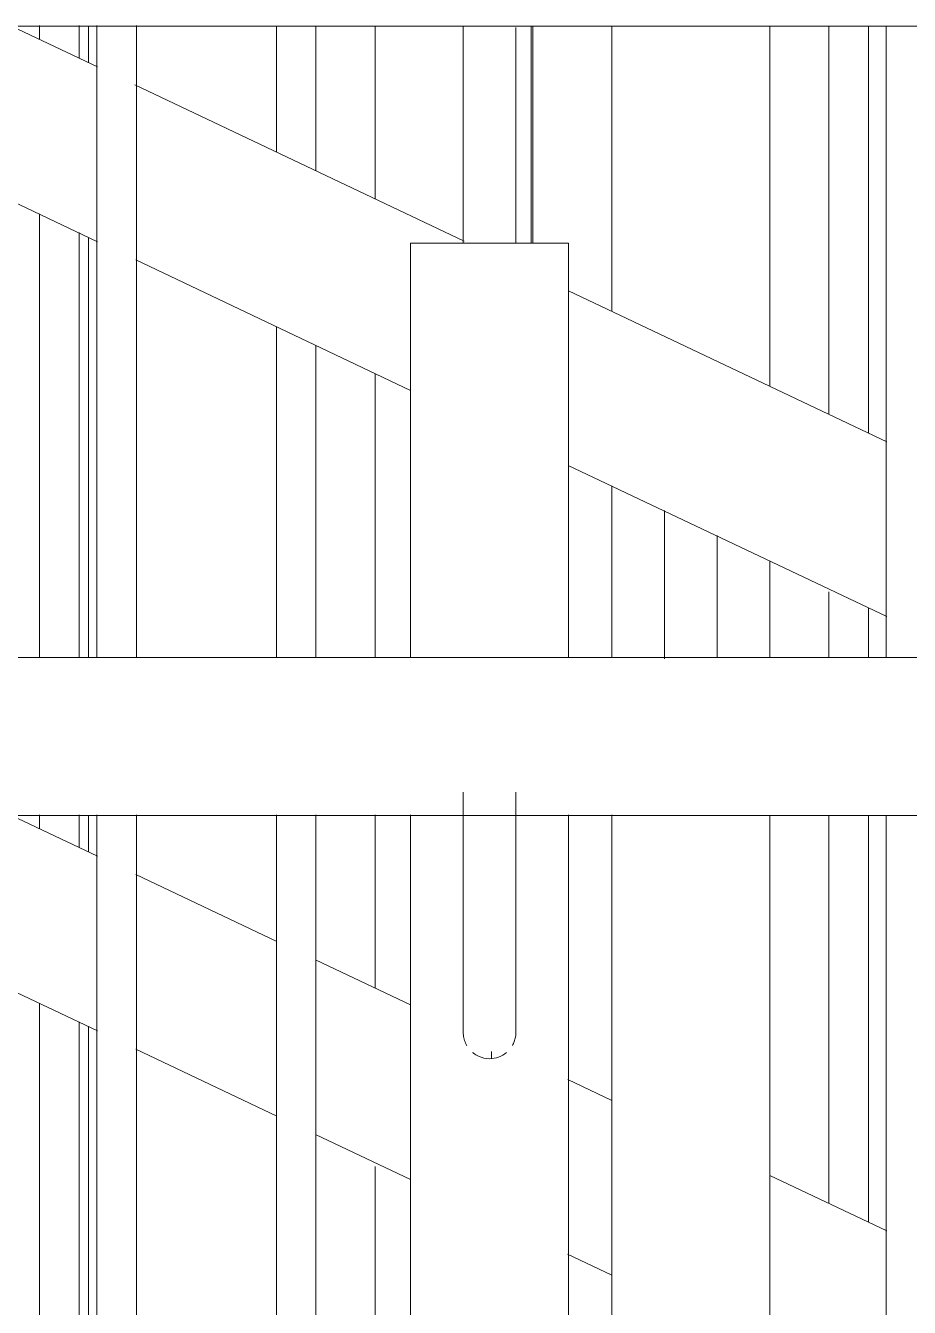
# Model space of a CAD drawing. Header units: millimetres. Extents: x -515342 to 330399, y -224905 to 507333.
# Drawn here: x 202834.4 to 203058.3, y -51265.9 to -50941 of the extents above; entities that cross this region are included whole.
import ezdxf

# ---------------------------------------------------------------- set-up
doc = ezdxf.new("R2010")
doc.units = ezdxf.units.MM
doc.layers.get('0').update_dxf_attribs({"lineweight": 0})
doc.layers.add('Ограждение', color=7, linetype='Continuous', lineweight=0)
doc.layers.add('Стены штриховка поверхности', color=7, linetype='Continuous', lineweight=0)

# ---------------------------------------------------------------- blocks, each defined once
blk = doc.blocks.new('Ограждение - АР_Ограждение_Балясина_10-V28-Фасад Д-А_')
at = {"layer": 'Ограждение'}
for p, q in [((7449.5, 28), (7449.5, 188.09)), ((7449.5, -672), (7449.5, -11.91))]:
    blk.add_line(p, q, dxfattribs=at)
blk = doc.blocks.new('Ограждение - АР_Ограждение_Балясина_10-V29-Фасад Д-А_')
at = {"layer": 'Ограждение'}
for p, q in [((7359.5, 188.11), (7359.5, 133)), ((7349.5, -73.58), (7349.5, -71.85))]:
    blk.add_line(p, q, dxfattribs=at)
blk = doc.blocks.new('Ограждение - АР_Ограждение_Балясина_10-V30-Фасад Д-А_')
at = {"layer": 'Ограждение'}
for p, q in [((7249.5, 28), (7249.5, 188.15)), ((7259.5, 188.15), (7259.5, 28)), ((7249.5, -672), (7249.5, -11.85)), ((7259.5, -11.85), (7259.5, -672))]:
    blk.add_line(p, q, dxfattribs=at)
blk = doc.blocks.new('Ограждение - Ограждение-9706166-Фасад Д-А_')
for name in ['Ограждение - АР_Ограждение_Балясина_10-V30-Фасад Д-А_', 'Ограждение - АР_Ограждение_Балясина_10-V29-Фасад Д-А_', 'Ограждение - АР_Ограждение_Балясина_10-V28-Фасад Д-А_']:
    blk.add_blockref(name, (0, 0))
blk = doc.blocks.new('Тип перил - Перила_Внутренний_-9706296-Фасад Д-А_')
at = {"layer": 'Ограждение'}
for p, q in [((7249.63, 177.68), (7227.89, 188)), ((7342.57, 133.53), (7259.15, 173.15)), ((7174.32, 169.17), (7249.63, 133.39)), ((7259.37, 128.76), (7329, 95.69)), ((7449.63, 82.68), (7368.99, 120.98)), ((7368.95, 76.71), (7449.63, 38.39))]:
    blk.add_line(p, q, dxfattribs=at)
blk = doc.blocks.new('Ограждение - АР_Ограждение_Балясина_10-V38-Фасад Д-А_')
at = {"layer": 'Ограждение'}
for p, q in [((7435, 188.09), (7435, 89.62)), ((7445, 84.87), (7445, 188.09)), ((7435, 44.67), (7435, 28)), ((7445, 28), (7445, 40.6)), ((7435, -11.91), (7435, -110.38)), ((7445, -115.13), (7445, -11.91))]:
    blk.add_line(p, q, dxfattribs=at)
blk = doc.blocks.new('Ограждение - АР_Ограждение_Балясина_D40 доп поручень 700_900-10240715-Фасад Д-А_')
at = {"layer": 'Ограждение'}
for p, q in [((7320, 188.13), (7320, 144.25)), ((7360, 133), (7360, 188.11)), ((7320, 100.03), (7320, 28)), ((7320, -11.87), (7320, -55.75)), ((7320, -100.96), (7320, -672))]:
    blk.add_line(p, q, dxfattribs=at)
blk = doc.blocks.new('Ограждение - АР_Ограждение_Балясина_10-V39-Фасад Д-А_')
at = {"layer": 'Ограждение'}
for p, q in [((7235, 188.15), (7235, 184.62)), ((7245, 179.87), (7245, 188.15)), ((7235, 140.44), (7235, 28)), ((7245, 28), (7245, 135.69)), ((7235, -11.85), (7235, -15.38)), ((7245, -20.13), (7245, -11.85)), ((7235, -59.56), (7235, -672)), ((7245, -672), (7245, -64.31))]:
    blk.add_line(p, q, dxfattribs=at)
blk = doc.blocks.new('Ограждение - Ограждение-9707695-Фасад Д-А_')
for name in ['Ограждение - АР_Ограждение_Балясина_10-V39-Фасад Д-А_', 'Ограждение - АР_Ограждение_Балясина_D40 доп поручень 700_900-10240715-Фасад Д-А_', 'Ограждение - АР_Ограждение_Балясина_10-V38-Фасад Д-А_']:
    blk.add_blockref(name, (0, 0))
blk = doc.blocks.new('Тип перил - Перила_Внутренний_-9707720-Фасад Д-А_')
at = {"layer": 'Ограждение'}
for p, q in [((7249.63, -22.32), (7227.89, -12)), ((7295.13, -43.93), (7259.37, -26.95)), ((7204.87, -45.35), (7249.63, -66.61)), ((7329, -60.03), (7304.87, -48.57)), ((7259.37, -71.24), (7295.13, -88.22)), ((7380, -84.25), (7368.82, -78.94)), ((7304.87, -92.85), (7329, -104.31)), ((7449.63, -117.32), (7420, -103.25)), ((7368.78, -123.21), (7380, -128.53))]:
    blk.add_line(p, q, dxfattribs=at)
blk = doc.blocks.new('Ограждение - АР_Ограждение_Балясина_10-V51-Фасад Д-А_')
at = {"layer": 'Ограждение'}
for p, q in [((7295, 156.13), (7295, 188.14)), ((7305, 188.13), (7305, 151.38)), ((7295, 28), (7295, 111.94)), ((7305, 107.18), (7305, 28)), ((7295, -672), (7295, -11.86)), ((7305, -11.87), (7305, -672))]:
    blk.add_line(p, q, dxfattribs=at)
blk = doc.blocks.new('Ограждение - АР_Ограждение_Балясина_D40_900-V52-Фасад Д-А_')
at = {"layer": 'Ограждение'}
for p, q in [((7380, 115.75), (7380, 188.11)), ((7420, 188.1), (7420, 96.75)), ((7380, 28), (7380, 71.53)), ((7393.33, 36.25), (7393.33, 65.29)), ((7406.67, 58.95), (7406.67, 36.25)), ((7420, 52.51), (7420, 28)), ((7380, -672), (7380, -11.89)), ((7420, -11.9), (7420, -672))]:
    blk.add_line(p, q, dxfattribs=at)
at = {"layer": 'Ограждение', "flags": 128}
for points in [[(7393.33, 27.65), (7393.33, 28.8), (7393.33, 29.97), (7393.33, 31.15), (7393.33, 32.34), (7393.33, 33.53), (7393.33, 34.73), (7393.33, 35.93), (7393.33, 36.25)], [(7406.67, 36.25), (7406.67, 35.05), (7406.67, 33.85), (7406.67, 32.66), (7406.67, 31.47), (7406.67, 30.29), (7406.67, 29.12), (7406.67, 27.96)]]:
    blk.add_lwpolyline(points, dxfattribs=at)
blk = doc.blocks.new('Ограждение - АР_Ограждение_Балясина_10-V53-Фасад Д-А_')
at = {"layer": 'Ограждение'}
for p, q in [((7295, 156.13), (7295, 188.14)), ((7305, 188.13), (7305, 151.38)), ((7295, 28), (7295, 111.94)), ((7305, 107.18), (7305, 28)), ((7295, -672), (7295, -11.86)), ((7305, -11.87), (7305, -672))]:
    blk.add_line(p, q, dxfattribs=at)
blk = doc.blocks.new('Ограждение - Ограждение-9707916-Фасад Д-А_')
for name in ['Ограждение - АР_Ограждение_Балясина_10-V51-Фасад Д-А_', 'Ограждение - АР_Ограждение_Балясина_10-V53-Фасад Д-А_', 'Ограждение - АР_Ограждение_Балясина_D40_900-V52-Фасад Д-А_']:
    blk.add_blockref(name, (0, 0))
blk = doc.blocks.new('Ограждение - АР_Ограждение_Балясина_D40 доп поручень 700-V88-Фасад Д-А_')
at = {"layer": 'Ограждение'}
for p, q in [((7342.33, 133), (7342.33, 181.33)), ((7355.67, 181.33), (7355.67, 133)), ((7329, 28), (7329, 133)), ((7349, 133), (7329, 133)), ((7369, 133), (7349, 133)), ((7369, 133), (7369, 28)), ((7342.33, -40.33), (7342.33, -6.14)), ((7355.67, -6.14), (7355.67, -40.33)), ((7329, -672), (7329, -11.88)), ((7369, -11.89), (7369, -672))]:
    blk.add_line(p, q, dxfattribs=at)
at = {"layer": 'Ограждение', "flags": 128}
for points in [[(7342.33, 187.95), (7342.33, 186.91), (7342.33, 185.87), (7342.33, 184.81), (7342.33, 183.75), (7342.33, 182.69), (7342.33, 181.62), (7342.33, 181.33)], [(7355.67, 181.33), (7355.67, 182.4), (7355.67, 183.46), (7355.67, 184.53), (7355.67, 185.58), (7355.67, 186.63), (7355.67, 187.67)], [(7342.33, -67), (7342.33, -66.98), (7342.33, -66.91), (7342.33, -66.81), (7342.33, -66.66), (7342.33, -66.47), (7342.33, -66.24), (7342.33, -65.96), (7342.33, -65.65), (7342.33, -65.29), (7342.33, -64.89), (7342.33, -64.46), (7342.33, -63.99), (7342.33, -63.48), (7342.33, -62.93), (7342.33, -62.34), (7342.33, -61.72), (7342.33, -61.07), (7342.33, -60.38), (7342.33, -59.66), (7342.33, -58.91), (7342.33, -58.13), (7342.33, -57.32), (7342.33, -56.49), (7342.33, -55.63), (7342.33, -54.74), (7342.33, -53.83), (7342.33, -52.9), (7342.33, -51.95), (7342.33, -50.98), (7342.33, -50), (7342.33, -48.99), (7342.33, -47.98), (7342.33, -46.95), (7342.33, -45.91), (7342.33, -44.87), (7342.33, -43.81), (7342.33, -42.75), (7342.33, -41.69), (7342.33, -40.62), (7342.33, -40.33)], [(7355.67, -40.33), (7355.67, -41.4), (7355.67, -42.46), (7355.67, -43.53), (7355.67, -44.58), (7355.67, -45.63), (7355.67, -46.67), (7355.67, -47.7), (7355.67, -48.72), (7355.67, -49.73), (7355.67, -50.72), (7355.67, -51.69), (7355.67, -52.65), (7355.67, -53.58), (7355.67, -54.5), (7355.67, -55.39), (7355.67, -56.26), (7355.67, -57.1), (7355.67, -57.92), (7355.67, -58.7), (7355.67, -59.46), (7355.67, -60.19), (7355.67, -60.89), (7355.67, -61.55), (7355.67, -62.18), (7355.67, -62.77), (7355.67, -63.33), (7355.67, -63.85), (7355.67, -64.34), (7355.67, -64.78), (7355.67, -65.19), (7355.67, -65.55), (7355.67, -65.88), (7355.67, -66.17), (7355.67, -66.41), (7355.67, -66.61), (7355.67, -66.77), (7355.67, -66.89), (7355.67, -66.97), (7355.67, -67)]]:
    blk.add_lwpolyline(points, dxfattribs=at)
at = {"layer": 'Ограждение'}
for points, knots in [([(7342.35, -66.56), (7342.34, -66.8), (7342.33, -67.3), (7342.4, -68.03), (7342.6, -68.96), (7342.91, -69.75), (7343.19, -70.26), (7343.23, -70.35)], [0.4791667, 0.4791667, 0.4791667, 0.4791667, 0.5138889, 0.5486111, 0.5833333, 0.6527778, 0.6666667, 0.6666667, 0.6666667, 0.6666667]), ([(7354.77, -70.34), (7354.96, -70.01), (7355.29, -69.3), (7355.56, -68.31), (7355.66, -67.45), (7355.67, -66.85), (7355.65, -66.5), (7355.64, -66.4)], [0.3333333, 0.3333333, 0.3333333, 0.3333333, 0.3888889, 0.4444444, 0.4791667, 0.5138889, 0.5283723, 0.5283723, 0.5283723, 0.5283723]), ([(7344.71, -72.1), (7344.78, -72.16), (7345.23, -72.53), (7346.58, -73.35), (7347.99, -73.65), (7349, -73.67)], [0.7777778, 0.7777778, 0.7777778, 0.7777778, 0.7916667, 0.8611111, 1, 1, 1, 1])]:
    blk.add_open_spline(points, degree=3, knots=knots, dxfattribs=at)
blk.add_open_spline([(7349, -73.67), (7349.81, -73.66), (7351.33, -73.39), (7352.7, -72.6), (7353.29, -72.1)], degree=3, dxfattribs=at)
blk = doc.blocks.new('Ограждение - Ограждение-9972903-Фасад Д-А_')
blk.add_blockref('Ограждение - АР_Ограждение_Балясина_D40 доп поручень 700-V88-Фасад Д-А_', (0, 0))
blk = doc.blocks.new('Тип верхнего поручня - Верхний поручень_Внутренний_-9972950-Фасад Д-А_')
at = {"layer": 'Ограждение'}
blk.add_line((6848.97, 188), (7719, 188), dxfattribs=at)
blk = doc.blocks.new('Тип перил - Перила_Внутренний_-9972971-Фасад Д-А_')
at = {"layer": 'Ограждение'}
for p, q in [((7719, 28), (6849, 28)), ((6849, -12), (7719, -12))]:
    blk.add_line(p, q, dxfattribs=at)
blk = doc.blocks.new('Ограждение - АР_Ограждение_Балясина_10-V113-Фасад Д-А_')
at = {"layer": 'Ограждение'}
for p, q in [((7295, 156.13), (7295, 188.14)), ((7305, 188.13), (7305, 151.38)), ((7295, 28), (7295, 111.94)), ((7305, 107.18), (7305, 28)), ((7295, -672), (7295, -11.86)), ((7305, -11.87), (7305, -672))]:
    blk.add_line(p, q, dxfattribs=at)
blk = doc.blocks.new('Ограждение - Ограждение-10129586-Фасад Д-А_')
for name in ['Ограждение - АР_Ограждение_Балясина_10-V113-Фасад Д-А_', 'Ограждение - АР_Ограждение_Балясина_10-V53-Фасад Д-А_']:
    blk.add_blockref(name, (0, 0))
blk = doc.blocks.new('СД_Люблино_Фасады_rvt-1-Фасад Д-А_')
at = {"layer": 'Стены штриховка поверхности', "true_color": 0xcacaca}
h = blk.add_hatch(dxfattribs=at)
h.set_pattern_fill('FP_9', color=9, style=0, pattern_type=2)
h.set_pattern_definition([(0, (7850, -3300), (0, 600), []), (90, (7850, -3300), (-600, 4e-14), [])])
h.paths.add_polyline_path([(7783.53, -672), (7800, -672), (7800, -521.67), (7795.67, -520.77), (7783.53, -518.41), (7777.61, -515.81), (7774.5, -512.7), (7774.5, -672)])
h.paths.add_polyline_path([(7320, -672), (7319.33, -99.71), (7304.87, -92.85), (7304.87, -672), (7319.33, -672)])
h.paths.add_polyline_path([(6950, -672), (7134.5, -672), (7134.5, -649.78), (6950, -562.14), (6950, -652)])
h.paths.add_polyline_path([(7295.13, -672), (7295.13, -88.22), (7259.37, -71.24), (7259.45, -672), (7261.3, -672)])
h.paths.add_polyline_path([(7734.5, -672), (7734.5, -176.5), (7659.37, -176.5), (7659.37, -672), (7667.48, -672)])
h.paths.add_polyline_path([(7649.63, -672), (7649.63, -176.5), (7559.37, -176.5), (7559.37, -672), (7586.78, -672)])
h.paths.add_polyline_path([(7244.87, -672), (7249.63, -672), (7249.63, -66.61), (7244.87, -64.35), (7244.87, -586.38)])
h.paths.add_polyline_path([(7380, -672), (7380, -128.53), (7369, -123.31), (7369, -672)])
h.paths.add_polyline_path([(7420, -672), (7435.13, -672), (7434.47, -154.41), (7420, -147.53), (7420, -586.38)])
h.paths.add_polyline_path([(7449.63, -672), (7449.63, -161.61), (7444.87, -159.35), (7444.87, -672)])
h.paths.add_polyline_path([(7459.37, -672), (7470, -672), (7469.02, -169.94), (7459.37, -167.8), (7459.37, -586.38)])
h.paths.add_polyline_path([(7235.13, -672), (7235.13, -59.72), (7204.87, -45.35), (7204.87, -661.07), (7227.89, -672)])
h.paths.add_polyline_path([(7549.63, -672), (7549.63, -176.5), (7510, -176.5), (7510, -672)])
h.paths.add_polyline_path([(7181.28, -672), (7174.5, -668.78), (7174.5, -672)])
h.paths.add_polyline_path([(7195.13, -656.43), (7195.13, -40.72), (7174.5, -30.92), (7174.5, -646.64)])
h.paths.add_polyline_path([(7134.5, -627.64), (7134.5, -12), (7104.87, -12), (7104.87, -613.57), (7116.24, -618.97)])
h.paths.add_polyline_path([(7095.13, -608.93), (7095.13, -12), (7059.37, -12), (7059.37, -591.95), (7087.23, -605.18)])
h.paths.add_polyline_path([(7049.63, -587.32), (7049.63, -12), (7044.87, -12), (7044.87, -585.07), (7047.64, -586.38)])
h.paths.add_polyline_path([(7035.13, -580.43), (7035.13, -12), (7004.87, -12), (7004.87, -566.07), (7029.21, -577.62)])
h.paths.add_polyline_path([(6995.13, -561.43), (6995.13, -12), (6959.37, -12), (6959.37, -544.45), (6971.18, -550.06)])
h.paths.add_polyline_path([(6689, -550), (6689, -438.17), (6650, -419.64), (6650, -550)])
h.paths.add_polyline_path([(6924.44, -550), (6830.72, -505.48), (6820, -517.2), (6820, -550), (6913.16, -550)])
h.paths.add_polyline_path([(6778.19, -550), (6780, -550), (6780, -521.67), (6769, -521.67), (6769, -550)])
h.paths.add_polyline_path([(6949.63, -539.82), (6949.63, -12), (6944.87, -12), (6944.87, -537.57)])
h.paths.add_polyline_path([(6935.13, -532.93), (6935.13, -12), (6904.87, -12), (6904.87, -518.57), (6913.16, -522.5)])
h.paths.add_polyline_path([(6895.13, -513.93), (6895.13, -12), (6859.37, -12), (6859.37, -496.95), (6894.35, -513.57)])
h.paths.add_polyline_path([(7775.67, -488.33), (7774.71, -489.3), (7775.45, -489.3)])
h.paths.add_polyline_path([(7795.67, -508.33), (7800, -507.37), (7800, -469.67), (7795.67, -468.77), (7783.53, -466.41), (7777.61, -463.81), (7775.67, -461.87), (7776.65, -490.71), (7781.52, -502.48), (7794.27, -507.76)])
h.paths.add_polyline_path([(6780, -508.33), (6780, -481.39), (6769, -476.17), (6769, -508.33)])
h.paths.add_polyline_path([(6849.63, -492.32), (6848.48, -435.83), (6847.23, -432), (6848.7, -437.74), (6848.48, -443.96), (6846.95, -448.47), (6844.87, -451.88), (6844.87, -490.07)])
h.paths.add_polyline_path([(6822.33, -479.36), (6822.33, -461.87), (6820, -465.2), (6820.39, -478.43)])
h.paths.add_polyline_path([(7795.67, -456.33), (7800, -455.37), (7800, -412.07), (7795.67, -411.17), (7789, -411.17), (7788.32, -434.62), (7783.72, -426.43), (7780.14, -423.38), (7784.43, -427.54), (7787.71, -433.35), (7788.7, -437.74), (7788.48, -443.96), (7786.95, -448.47), (7786.32, -452.46), (7794.27, -455.76)])
h.paths.add_polyline_path([(6773.86, -456.33), (6780, -456.33), (6780, -412.07), (6769, -412.07), (6769.57, -454.3)])
h.paths.add_polyline_path([(6689, -416.03), (6689, -12), (6659.37, -12), (6659.37, -401.95), (6681.06, -412.25)])
h.paths.add_polyline_path([(7795.67, -398.73), (7800, -397.77), (7800, -354.47), (7795.67, -353.57), (7789, -353.57), (7790.02, -396.4), (7794.27, -398.16)])
h.paths.add_polyline_path([(6780, -398.73), (6780, -354.47), (6769, -354.47), (6769, -398.73)])
h.paths.add_polyline_path([(6594.02, -368), (6595.13, -367.94), (6595.13, -12), (6590, -12), (6590, -368)])
h.paths.add_polyline_path([(6609, -368), (6609, -12), (6604.87, -12), (6604.87, -368)])
h.paths.add_polyline_path([(7795.67, -341.13), (7800, -340.17), (7800, -296.87), (7795.67, -295.97), (7789, -295.35), (7790.02, -338.8), (7794.27, -340.56)])
h.paths.add_polyline_path([(6780, -341.13), (6780, -296.87), (6769, -296.87), (6769, -341.13)])
h.paths.add_polyline_path([(7795.67, -283.53), (7800, -282.57), (7800, -246.67), (7789, -246.67), (7790.02, -281.2), (7794.27, -282.96)])
h.paths.add_polyline_path([(6780, -283.53), (6780, -246.67), (6775.67, -245.77), (6775.67, -244.71), (6769, -246.68), (6769, -283.53)])
h.paths.add_polyline_path([(7795.67, -225.93), (7800, -224.97), (7800, -194.67), (7789, -194.67), (7790.02, -223.6), (7794.27, -225.36)])
h.paths.add_polyline_path([(6780, -225.93), (6780, -194.67), (6775.67, -193.77), (6775.67, -192.71), (6769, -194.68), (6769, -225.93), (6775.67, -225.93)])
h.paths.add_polyline_path([(6775.67, -182.23), (6775.67, -181.67), (6769.15, -182.12)])
h.paths.add_polyline_path([(7789.65, -181.33), (7795.67, -180.77), (7789, -180.15), (7789, -181.33)])
h.paths.add_polyline_path([(6780, -168.33), (6780, -137.07), (6775.67, -136.17), (6775.67, -135.11), (6769, -137.08), (6769, -168.33), (6775.67, -168.33)])
h.paths.add_polyline_path([(7667.48, -136.5), (7734.5, -136.37), (7734.5, -96.92), (7659.37, -61.24), (7659.37, -136.5)])
h.paths.add_polyline_path([(7549.63, -136.5), (7549.63, -12), (7510, -12), (7510, -136.5)])
h.paths.add_polyline_path([(7585.79, -136.5), (7649.63, -136.5), (7649.63, -56.61), (7559.37, -13.74), (7559.37, -136.5)])
h.paths.add_polyline_path([(7470, -127), (7470, -12), (7459.37, -12), (7459.37, -121.95), (7469.02, -126.53)])
h.paths.add_polyline_path([(6775.67, -124.63), (6775.67, -124.07), (6769.15, -124.52)])
h.paths.add_polyline_path([(7449.63, -117.32), (7449.63, -12), (7444.87, -12), (7444.87, -115.07)])
h.paths.add_polyline_path([(6775.67, -110.73), (6780, -110.73), (6780, -79.47), (6775.67, -78.57), (6775.67, -77.51), (6769, -79.48), (6769, -110.73)])
h.paths.add_polyline_path([(7435.13, -110.43), (7435.13, -12), (7420, -12), (7420, -103.25)])
h.paths.add_polyline_path([(7380, -84.25), (7380, -12), (7369, -12), (7369, -79.03), (7377.35, -82.99)])
h.paths.add_polyline_path([(7800, -83.75), (7800, -79.47), (7790.98, -79.47)])
h.paths.add_polyline_path([(6629, -73.67), (6633.29, -71.75), (6626.71, -73.26)])
h.paths.add_polyline_path([(6775.67, -67.03), (6775.67, -66.13), (6780, -66.13), (6779, -21.87), (6775.67, -20.97), (6775.67, -19.91), (6769, -21.88), (6769.1, -66.92), (6773.73, -67)])
h.paths.add_polyline_path([(6622.42, -65.34), (6622.42, -61.82), (6622.42, -64.82)])
h.paths.add_polyline_path([(7795.67, -60.33), (7800, -60.33), (7800, -21.87), (7789, -21.87), (7790.02, -58), (7794.27, -59.76)])
h.paths.add_polyline_path([(7320, -55.75), (7319.33, -12), (7304.87, -12), (7304.87, -48.57), (7319.33, -55.43)])
h.paths.add_polyline_path([(7734.5, -52.64), (7733.51, -11.95), (7659.37, -12), (7659.37, -16.95), (7734.04, -52.42)])
h.paths.add_polyline_path([(7295.13, -43.93), (7295.13, -12), (7259.37, -12), (7259.37, -26.95)])
h.paths.add_polyline_path([(7490, -43.17), (7494.29, -41.24), (7485.71, -41.6), (7487.71, -42.76)])
h.paths.add_polyline_path([(7249.63, -22.32), (7249.63, -12), (7244.87, -12), (7244.87, -20.07)])
h.paths.add_polyline_path([(7235.13, -15.43), (7235.13, -12), (7227.89, -12)])
h.paths.add_polyline_path([(7789, -8.53), (7800, -8.53), (7800, 22.08), (7789, 23.5), (7789, -3.88)])
h.paths.add_polyline_path([(7800, 22.73), (7800, 22.76), (7794.77, 23.49)])
h.paths.add_polyline_path([(6689, 28), (6689.68, 133), (6695.13, 133), (6694.86, 188), (6659.37, 188), (6659.37, 28), (6681.06, 28)])
h.paths.add_polyline_path([(7295.13, 28), (7295.13, 111.78), (7259.37, 128.76), (7259.37, 28)])
h.paths.add_polyline_path([(7304.87, 28), (7320, 28), (7319.33, 100.29), (7304.87, 107.15), (7304.87, 47.68)])
h.paths.add_polyline_path([(7204.87, 28), (7235.13, 28), (7235.13, 140.28), (7204.87, 154.65), (7204.87, 93.21)])
h.paths.add_polyline_path([(7249.63, 28), (7249.63, 133.39), (7244.87, 135.65), (7244.87, 28), (7246.63, 28)])
h.paths.add_polyline_path([(6649.63, 28), (6649, 188), (6644.87, 188), (6644.87, 133), (6649, 133), (6649, 28)])
h.paths.add_polyline_path([(7465.17, 28), (7470, 28.72), (7459.37, 32.82), (7459.37, 28), (7463.81, 28)])
h.paths.add_polyline_path([(6623.23, 181.33), (6624.71, 182.19), (6623.23, 181.34)])
h.paths.add_polyline_path([(6609, 28), (6609.68, 133), (6622.33, 133), (6622.33, 188), (6604.87, 188), (6604.87, 28)])
h.paths.add_polyline_path([(6595.13, 28), (6595.13, 188), (6590, 188), (6590, 28)])
h.paths.add_polyline_path([(7049.63, 28), (7049.63, 28.39), (7044.87, 30.65), (7044.87, 28)])
h.paths.add_polyline_path([(7035.13, 28), (7035.13, 35.28), (7004.87, 49.65), (7004.87, 28)])
h.paths.add_polyline_path([(6895.13, 28), (6895.13, 101.78), (6859.37, 118.76), (6859.37, 28), (6871.63, 28)])
h.paths.add_polyline_path([(7369, 28), (7380, 28), (7380, 71.47), (7369, 76.69), (7369, 44.67)])
h.paths.add_polyline_path([(7195.13, 28), (7195.13, 159.28), (7174.5, 169.08), (7174.5, 28)])
h.paths.add_polyline_path([(7420, 28), (7435.13, 28), (7434.47, 45.59), (7420, 52.47), (7420, 44.67)])
h.paths.add_polyline_path([(6904.87, 28), (6935.13, 28), (6935.13, 82.78), (6904.87, 97.15), (6904.87, 34.7)])
h.paths.add_polyline_path([(6780, 28), (6779, 35.73), (6775.67, 36.63), (6775.67, 37.69), (6769, 35.72), (6769, 28), (6779, 28)])
h.paths.add_polyline_path([(6995.13, 28), (6995.13, 54.28), (6959.37, 71.26), (6959.37, 28), (6971.18, 28)])
h.paths.add_polyline_path([(6944.87, 28), (6949.63, 28), (6949.63, 75.89), (6944.87, 78.15), (6944.87, 42.75)])
h.paths.add_polyline_path([(7449.63, 28), (7449.63, 38.39), (7444.87, 40.65), (7444.87, 28)])
h.paths.add_polyline_path([(7341.94, 28.43), (7341.95, 28.49), (7341.94, 28.49)])
h.paths.add_polyline_path([(7134.5, 32.36), (7134.5, 188), (7104.87, 188), (7104.87, 46.43)])
h.paths.add_polyline_path([(6775.67, 48.17), (6775.67, 49.07), (6780, 49.07), (6780, 93.33), (6775.67, 94.23), (6775.67, 95.29), (6770.77, 93.43), (6767.29, 92.79), (6762.33, 88.23), (6760, 84.89), (6760.59, 82.6), (6769, 82.6), (6769.1, 48.28)])
h.paths.add_polyline_path([(7095.13, 51.07), (7095.13, 188), (7059.37, 188), (7059.37, 68.05), (7087.23, 54.82)])
h.paths.add_polyline_path([(7800, 62.34), (7800, 93.33), (7789, 93.21), (7790, 63.5), (7796.02, 62.8)])
h.paths.add_polyline_path([(7539.82, 63.5), (7549.63, 63.5), (7549.63, 188), (7510, 188), (7510, 63.5), (7539.53, 63.5)])
h.paths.add_polyline_path([(7609.45, 63.5), (7649.63, 63.5), (7649.63, 188), (7559.37, 188), (7559.37, 63.5)])
h.paths.add_polyline_path([(7659.37, 63.5), (7734.5, 63.5), (7733.51, 188.05), (7659.37, 186.67), (7659.37, 88.44)])
h.paths.add_polyline_path([(7049.63, 72.68), (7049.63, 188), (7044.87, 188), (7044.87, 74.93)])
h.paths.add_polyline_path([(7470, 73), (7470, 188), (7459.37, 188), (7459.37, 78.05), (7469.02, 73.47)])
h.paths.add_polyline_path([(7035.13, 79.57), (7035.13, 188), (7004.87, 188), (7004.87, 93.93), (7006.4, 93.21)])
h.paths.add_polyline_path([(7449.63, 82.68), (7449.63, 188), (7444.87, 188), (7444.87, 84.93)])
h.paths.add_polyline_path([(7435.13, 89.57), (7435.13, 188), (7420, 188), (7420, 96.75), (7432.5, 90.81)])
h.paths.add_polyline_path([(6995.13, 98.57), (6995.13, 188), (6959.37, 188), (6959.37, 115.55), (6971.18, 109.94)])
h.paths.add_polyline_path([(6760, 102.57), (6768.09, 105.59), (6769.1, 105.88), (6780, 106.67), (6780, 150.93), (6775.67, 151.83), (6775.67, 152.89), (6770.77, 151.03), (6767.74, 150.92), (6761.98, 145.5), (6760, 142.49), (6760, 104.12)])
h.paths.add_polyline_path([(7789, 106.67), (7800, 106.67), (7800, 150), (7789, 150), (7789, 141.75)])
h.paths.add_polyline_path([(7380, 115.75), (7380, 188), (7360, 188), (7360, 133), (7369, 133), (7369, 120.97), (7377.35, 117.01)])
h.paths.add_polyline_path([(6949.63, 120.18), (6949.63, 188), (6944.87, 188), (6944.87, 122.43)])
h.paths.add_polyline_path([(6935.13, 127.07), (6935.13, 188), (6904.87, 188), (6904.87, 141.43)])
h.paths.add_polyline_path([(6719, 133), (6720, 133), (6719, 185.44), (6715.67, 187.03), (6715.67, 133)])
h.paths.add_polyline_path([(7320, 144.25), (7319.33, 188), (7304.87, 188), (7304.87, 151.43), (7319.33, 144.57)])
h.paths.add_polyline_path([(6895.13, 146.07), (6895.13, 188), (6859.37, 188), (6859.37, 163.05)])
h.paths.add_polyline_path([(7295.13, 156.07), (7295.13, 188), (7259.37, 188), (7259.37, 173.05), (7284.81, 160.97)])
h.paths.add_polyline_path([(6760, 160.17), (6765.24, 163.48), (6760, 165.97), (6760, 161.72)])
h.paths.add_polyline_path([(7249.63, 177.68), (7249.63, 188), (7244.87, 188), (7244.87, 179.93)])
h.paths.add_polyline_path([(6634.77, 181.33), (6635.13, 181.33), (6635.13, 183.96)])
h.paths.add_polyline_path([(6714.77, 181.33), (6715.44, 182.12), (6714.5, 182.88)])
h.paths.add_polyline_path([(7235.13, 184.57), (7235.13, 188), (7227.89, 188), (7232.29, 185.91)])
at = {"layer": 'Ограждение', "lineweight": 9}
for name in ['Ограждение - Ограждение-9706166-Фасад Д-А_', 'Ограждение - Ограждение-9707916-Фасад Д-А_', 'Ограждение - Ограждение-10129586-Фасад Д-А_', 'Ограждение - Ограждение-9707695-Фасад Д-А_', 'Тип перил - Перила_Внутренний_-9706296-Фасад Д-А_', 'Тип перил - Перила_Внутренний_-9707720-Фасад Д-А_', 'Тип верхнего поручня - Верхний поручень_Внутренний_-9972950-Фасад Д-А_', 'Ограждение - Ограждение-9972903-Фасад Д-А_', 'Тип перил - Перила_Внутренний_-9972971-Фасад Д-А_']:
    blk.add_blockref(name, (0, 0), dxfattribs=at)

msp = doc.modelspace()

# ---------------------------------------------------------------- block references
msp.add_blockref('СД_Люблино_Фасады_rvt-1-Фасад Д-А_', (195602.9839, -51129.182))

doc.saveas('drawing.dxf')
